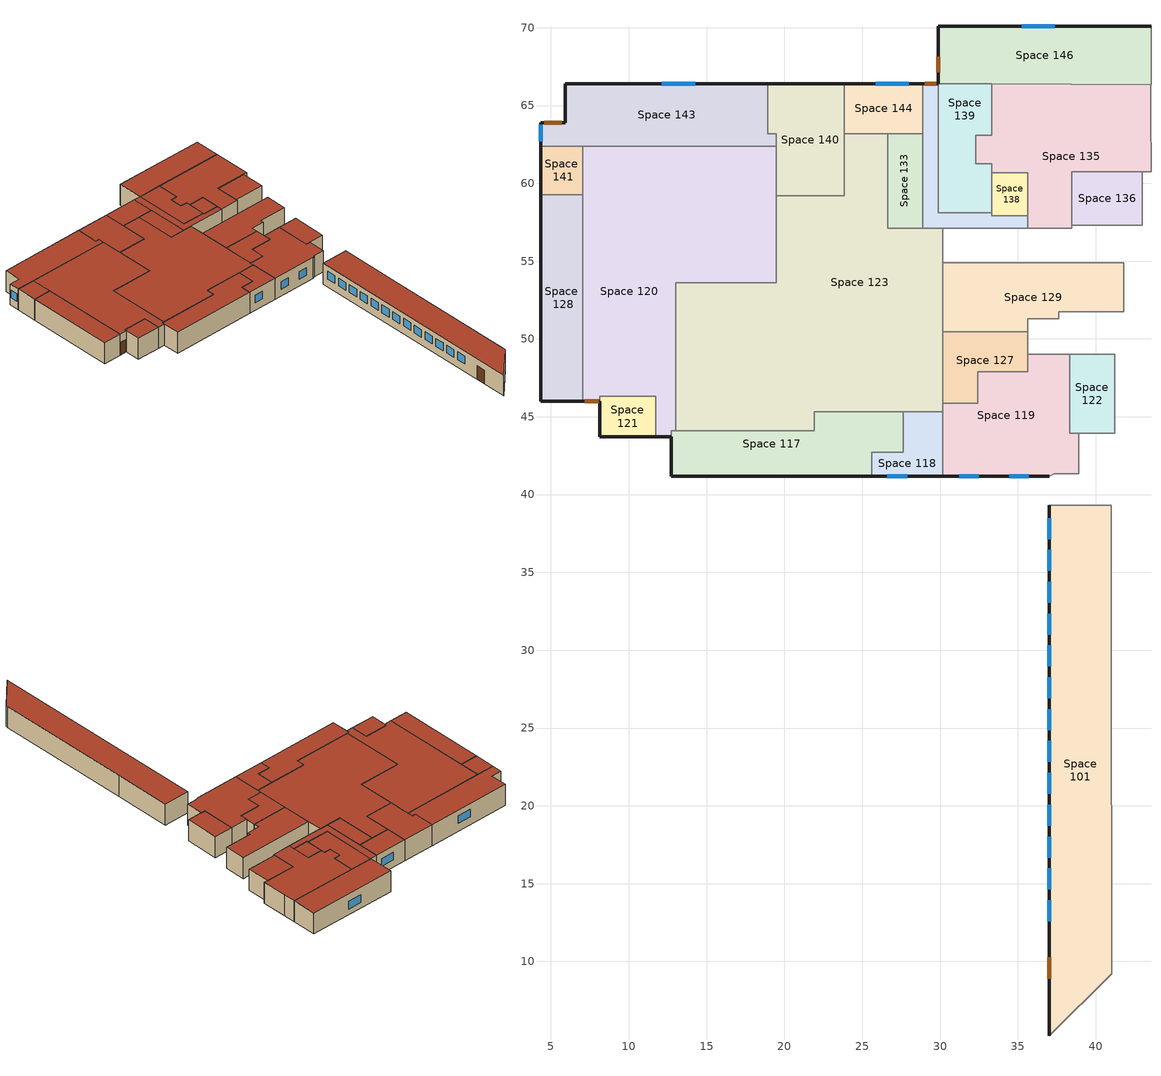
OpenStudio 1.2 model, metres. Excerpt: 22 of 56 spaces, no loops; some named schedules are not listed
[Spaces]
Space 101
 floor ground: 41,39.33 41,30.54 41.02,9.22 37.02,5.22 37.02,39.33 z0
 wall outside: 37.02,39.33 37.02,5.22 z0:3.35
 wall to Space 114: 41,39.33 37.02,39.33 z0:3.35
 wall to Space 105: 41,30.54 41,39.33 z0:3.35
 wall to Space 104: 41.02,9.22 41.02,9.56 41,30.54 z0:3.35
 wall to Space 102: 37.02,5.22 41.02,9.22 z0:3.35
 window: 37.02,36.44 37.02,35.09 / 37.02,26.21 37.02,24.86 / 37.02,22.12 37.02,20.77 / 37.02,13.94 37.02,12.59 / 37.02,18.03 37.02,16.68 / 37.02,15.98 37.02,14.63 / 37.02,38.49 37.02,37.14 / 37.02,30.31 37.02,28.96 / 37.02,20.08 37.02,18.73 / 37.02,24.17 37.02,22.82 / 37.02,34.4 37.02,33.05 / 37.02,28.26 37.02,26.91 / 37.02,32.35 37.02,31 z1.25:2.47
 door: 37.02,10.27 37.02,8.9 z0:2.21
 roof outside: 37.02,5.22 41.02,9.22 41,30.54 41,39.33 37.02,39.33 z3.35
Space 117
 floor ground: 27.63,45.32 27.63,42.72 25.63,42.72 25.63,41.18 12.73,41.18 12.73,44.09 21.93,44.09 21.93,45.32 z0
 wall outside: 12.73,43.71 12.73,41.18 25.63,41.18 z0:3.35
 wall to Space 120: 13.03,44.09 12.73,44.09 12.73,43.71 z0:3.35
 wall to Space 123: 27.63,45.32 21.93,45.32 21.93,44.09 13.03,44.09 z0:3.35
 wall to Space 118: 25.63,41.18 25.63,42.72 27.63,42.72 27.63,45.32 z0:3.35
 roof outside: 25.63,41.18 25.63,42.72 27.63,42.72 27.63,45.32 21.93,45.32 21.93,44.09 12.73,44.09 12.73,41.18 z3.35
Space 118
 floor ground: 30.18,45.32 30.18,41.18 25.63,41.18 25.63,42.72 27.63,42.72 27.63,45.32 z0
 wall outside: 25.63,41.18 30.18,41.18 z0:3.35
 wall to Space 123: 30.18,45.32 27.63,45.32 z0:3.35
 wall to Space 119: 30.18,41.18 30.18,45.32 z0:3.35
 window: 26.62,41.18 27.89,41.18 z1.23:2.45
 roof outside: 30.18,41.18 30.18,45.32 27.63,45.32 27.63,42.72 25.63,42.72 25.63,41.18 z3.35
Space 119
 floor ground: 35.62,49 38.33,49 38.33,43.93 38.91,43.93 38.91,41.33 37.32,41.33 37.02,41.18 30.18,41.18 30.18,45.85 32.42,45.85 32.42,47.9 35.62,47.9 z0
 wall outside: 30.18,41.18 37.02,41.18 z0:3.35
 wall to Space 123: 30.18,45.85 30.18,45.32 z0:3.35
 wall to Space 127: 35.62,49 35.62,47.9 32.42,47.9 32.42,45.85 30.18,45.85 z0:3.35
 wall to Space 114: 38.33,49 35.62,49 / 37.02,41.18 37.32,41.33 38.91,41.33 38.91,43.93 z0:3.35
 wall to Space 122: 38.91,43.93 38.33,43.93 38.33,49 z0:3.35
 window: 34.44,41.18 35.71,41.18 z1.11:2.33; 31.22,41.18 32.49,41.18 z1.08:2.3
 roof outside: 37.02,41.18 37.32,41.33 38.91,41.33 38.91,43.93 38.33,43.93 38.33,49 35.62,49 35.62,47.9 32.42,47.9 32.42,45.85 30.18,45.85 30.18,41.18 z3.35
Space 120
 floor ground: 19.47,62.38 19.47,53.6 13.03,53.6 13.03,44.09 12.73,44.09 12.73,43.71 11.73,43.71 11.73,46.31 8.13,46.31 8.13,46.01 7.03,46.01 7.03,62.38 z0
 wall outside: 11.73,43.71 12.73,43.71 / 7.03,46.01 8.13,46.01 z0:3.35
 wall to Space 140: 19.47,59.21 19.47,62.38 z0:3.35
 wall to Space 123: 13.03,44.09 13.03,53.6 19.47,53.6 19.47,59.21 z0:3.35
 wall to Space 121: 8.13,46.01 8.13,46.31 11.73,46.31 11.73,43.71 z0:3.35
 wall to Space 128: 7.03,59.28 7.03,46.01 z0:3.35
 wall to Space 141: 7.03,62.38 7.03,59.28 z0:3.35
 wall to Space 143: 19.47,62.38 7.03,62.38 z0:3.35
 door: 7.16,46.01 8.06,46.01 z0:1.97
 roof outside: 12.73,43.71 12.73,44.09 13.03,44.09 13.03,53.6 19.47,53.6 19.47,62.38 7.03,62.38 7.03,46.01 8.13,46.01 8.13,46.31 11.73,46.31 11.73,43.71 z3.35
Space 121
 floor ground: 11.73,46.31 11.73,43.71 8.13,43.71 8.13,46.31 z0
 wall outside: 8.13,46.01 8.13,43.71 11.73,43.71 z0:3.35
 roof outside: 11.73,43.71 11.73,46.31 8.13,46.31 8.13,43.71 z3.35
Space 122
 floor ground: 38.33,49 41.23,49 41.23,43.93 38.33,43.93 z0
 wall to Space 114: 38.91,43.93 41.23,43.93 41.23,49 38.33,49 z0:3.35
 roof outside: 41.23,43.93 41.23,49 38.33,49 38.33,43.93 z3.35
Space 123
 floor ground: 23.86,63.2 26.64,63.2 26.64,57.1 30.18,57.1 30.18,45.32 21.93,45.32 21.93,44.09 13.03,44.09 13.03,53.6 19.47,53.6 19.47,59.21 23.86,59.21 z0
 wall to Space 140: 23.86,63.2 23.86,62.75 23.86,59.21 19.47,59.21 z0:3.35
 wall to Space 144: 26.64,63.2 23.86,63.2 z0:3.35
 wall to Space 133: 28.88,57.1 26.64,57.1 26.64,63.2 z0:3.35
 wall to Space 134: 30.18,57.1 28.88,57.1 z0:3.35
 wall to Space 114: 30.18,54.9 30.18,57.1 z0:3.35
 wall to Space 129: 30.18,50.45 30.18,54.9 z0:3.35
 wall to Space 127: 30.18,45.85 30.18,50.45 z0:3.35
 roof outside: 21.93,44.09 21.93,45.32 30.18,45.32 30.18,57.1 26.64,57.1 26.64,63.2 23.86,63.2 23.86,59.21 19.47,59.21 19.47,53.6 13.03,53.6 13.03,44.09 z3.35
Space 127
 floor ground: 35.62,50.45 35.62,47.9 32.42,47.9 32.42,45.85 30.18,45.85 30.18,50.45 z0
 wall to Space 129: 35.62,50.45 30.18,50.45 z0:3.35
 wall to Space 114: 35.62,49 35.62,50.45 z0:3.35
 roof outside: 32.42,45.85 32.42,47.9 35.62,47.9 35.62,50.45 30.18,50.45 30.18,45.85 z3.35
Space 128
 floor ground: 7.03,59.28 7.03,46.01 4.33,46.01 4.33,59.28 z0
 wall outside: 4.33,59.28 4.33,46.01 7.03,46.01 z0:3.35
 wall to Space 141: 7.03,59.28 4.33,59.28 z0:3.35
 roof outside: 7.03,46.01 7.03,59.28 4.33,59.28 4.33,46.01 z3.35
Space 129
 floor ground: 41.81,54.9 41.81,51.75 37.63,51.75 37.63,51.3 35.63,51.3 35.62,50.45 30.18,50.45 30.18,54.9 z0
 wall to Space 114: 35.62,50.45 35.63,51.3 37.63,51.3 37.63,51.75 41.81,51.75 41.81,54.9 30.18,54.9 z0:3.35
 roof outside: 35.62,50.45 35.63,51.3 37.63,51.3 37.63,51.75 41.81,51.75 41.81,54.9 30.18,54.9 30.18,50.45 z3.35
Space 133
 floor ground: 28.88,63.2 28.88,57.1 26.64,57.1 26.64,63.2 z0
 wall to Space 134: 28.88,57.1 28.88,63.2 z0:3.35
 wall to Space 144: 28.88,63.2 26.64,63.2 z0:3.35
 roof outside: 28.88,57.1 28.88,63.2 26.64,63.2 26.64,57.1 z3.35
Space 134
 floor ground: 29.88,66.4 29.88,58.1 33.33,58.1 33.33,57.93 35.65,57.93 35.65,57.1 28.88,57.1 28.88,66.4 z0
 wall outside: 29.88,66.4 28.88,66.4 z0:3.35
 wall to Space 114: 30.18,57.1 35.65,57.1 z0:3.35
 wall to Space 144: 28.88,66.4 28.88,63.2 z0:3.35
 wall to Space 139: 33.33,58.1 29.88,58.1 29.88,66.4 z0:3.35
 wall to Space 138: 35.65,57.93 33.33,57.93 33.33,58.1 z0:3.35
 wall to Space 135: 35.65,57.1 35.65,57.93 z0:3.35
 door: 29.77,66.4 29.01,66.4 z0:1.47
 roof outside: 28.88,57.1 35.65,57.1 35.65,57.93 33.33,57.93 33.33,58.1 29.88,58.1 29.88,66.4 28.88,66.4 z3.35
Space 135
 floor ground: 33.33,66.39 43.56,66.34 43.56,60.75 38.46,60.75 38.46,57.1 35.65,57.1 35.65,60.67 33.33,60.67 33.33,61.27 32.3,61.27 32.3,63.09 33.33,63.09 z0
 wall to Space 136: 38.46,57.3 38.46,60.75 43.01,60.75 z0:3.35
 wall to Space 114: 35.65,57.1 38.46,57.1 38.46,57.3 / 43.01,60.75 43.56,60.75 43.56,64.6 z0:3.35
 wall to Space 138: 33.33,60.67 35.65,60.67 35.65,57.93 z0:3.35
 wall to Space 139: 33.33,66.39 33.33,63.09 32.3,63.09 32.3,61.27 33.33,61.27 33.33,60.67 z0:3.35
 wall to Space 146: 43.56,66.34 33.33,66.39 z0:3.35
 wall to Space 145: 43.56,64.6 43.56,66.34 z0:3.35
 roof outside: 38.46,57.1 38.46,60.75 43.56,60.75 43.56,66.34 33.33,66.39 33.33,63.09 32.3,63.09 32.3,61.27 33.33,61.27 33.33,60.67 35.65,60.67 35.65,57.1 z3.35
Space 136
 floor ground: 43.01,60.75 43.01,57.3 38.46,57.3 38.46,60.75 z0
 wall to Space 114: 38.46,57.3 43.01,57.3 43.01,60.75 z0:3.35
 roof outside: 43.01,57.3 43.01,60.75 38.46,60.75 38.46,57.3 z3.35
Space 138
 floor ground: 35.65,60.67 35.65,57.93 33.33,57.93 33.33,60.67 z0
 wall to Space 139: 33.33,60.67 33.33,58.1 z0:3.35
 roof outside: 35.65,57.93 35.65,60.67 33.33,60.67 33.33,57.93 z3.35
Space 139
 floor ground: 29.88,66.4 33.33,66.39 33.33,63.09 32.3,63.09 32.3,61.27 33.33,61.27 33.33,58.1 29.88,58.1 z0
 wall to Space 146: 33.33,66.39 29.88,66.4 z0:3.35
 roof outside: 29.88,58.1 33.33,58.1 33.33,61.27 32.3,61.27 32.3,63.09 33.33,63.09 33.33,66.39 29.88,66.4 z3.35
Space 140
 floor ground: 23.86,66.4 23.86,59.21 19.47,59.21 19.47,63.2 18.93,63.2 18.93,66.4 z0
 wall outside: 23.86,66.4 18.93,66.4 z0:3.35
 wall to Space 144: 23.86,63.2 23.86,66.4 z0:3.35
 wall to Space 143: 18.93,66.4 18.93,63.2 19.47,63.2 19.47,62.38 z0:3.35
 roof outside: 23.86,59.21 23.86,66.4 18.93,66.4 18.93,63.2 19.47,63.2 19.47,59.21 z3.35
Space 141
 floor ground: 7.03,62.38 7.03,59.28 4.33,59.28 4.33,62.38 z0
 wall outside: 4.33,62.38 4.33,59.28 z0:3.35
 wall to Space 143: 7.03,62.38 4.33,62.38 z0:3.35
 roof outside: 7.03,59.28 7.03,62.38 4.33,62.38 4.33,59.28 z3.35
Space 143
 floor ground: 18.93,66.4 18.93,63.2 19.47,63.2 19.47,62.38 4.33,62.38 4.33,63.88 5.93,63.88 5.93,66.4 z0
 wall outside: 18.93,66.4 5.93,66.4 5.93,63.88 4.33,63.88 4.33,62.38 z0:3.35
 window: 14.26,66.4 12.12,66.4 z1.25:2.47; 4.33,63.76 4.33,62.71 z1.22:2.44
 door: 5.7,63.88 4.57,63.88 z0:1.83
 roof outside: 19.47,62.38 19.47,63.2 18.93,63.2 18.93,66.4 5.93,66.4 5.93,63.88 4.33,63.88 4.33,62.38 z3.35
Space 144
 floor ground: 28.88,66.4 28.88,63.2 23.86,63.2 23.86,66.4 z0
 wall outside: 28.88,66.4 23.86,66.4 z0:3.35
 window: 27.99,66.4 25.85,66.4 z1.16:2.38
 roof outside: 28.88,63.2 28.88,66.4 23.86,66.4 23.86,63.2 z3.35
Space 146
 floor ground: 29.88,70.1 43.56,70.1 43.56,66.34 29.88,66.4 z0
 wall outside: 43.56,70.1 29.88,70.1 29.88,66.4 z0:3.35
 wall to Space 145: 43.56,66.34 43.56,70.1 z0:3.35
 window: 37.37,70.1 35.24,70.1 z0.91:2.13
 door: 29.88,68.13 29.88,67.13 z0:1.61
 roof outside: 43.56,66.34 43.56,70.1 29.88,70.1 29.88,66.4 z3.35
[Site]
Site 1: Latitude {deg}=44.12; Longitude {deg}=-77.53; Time Zone {hr}=-5; Elevation {m}=86
[SizingPeriod:DesignDay] Barometric Pressure {Pa}=100296; Sky Clearness=0; Rain Indicator=0; Snow Indicator=0; Day of Month=21; Daylight Saving Time Indicator=0; Dry-Bulb Temperature Range Modifier Type=DefaultMultipliers
Name | Maximum Dry-Bulb Temperature {C} | Daily Dry-Bulb Temperature Range {deltaC} | Humidity Indicating Conditions at Maximum Dry-Bulb {BasedOnField A3} | Wind Speed {m/s} | Wind Direction {deg} | Month | Day Type | Humidity Indicating Type | Solar Model Indicator | ASHRAE Taub | ASHRAE Taud
Trenton Ann Htg Wind 99.6% Condns WS=>MCDB | -3.4 | 0 | -3.4 | 13.4 | 50 | 1 | WinterDesignDay | Wetbulb | ASHRAEClearSky
Trenton Ann Htg 99.6% Condns DB | -21.8 | 0 | -21.8 | 2.9 | 50 | 1 | WinterDesignDay | Wetbulb | ASHRAEClearSky
Trenton Ann Clg .4% Condns DB=>MWB | 29.2 | 9.9 | 22.1 | 5.1 | 220 | 7 | SummerDesignDay | Wetbulb | ASHRAETau | 0.459 | 2.014
Trenton Ann Clg .4% Condns Enth=>MDB | 27.5 | 9.9 | 70700 | 5.1 | 220 | 7 | SummerDesignDay | Enthalpy | ASHRAETau | 0.459 | 2.014
[Building]
Medium Office: North Axis {deg}=-0; Default Construction Set=Trenton Construction
[DefaultConstructionSet]
Trenton Construction: Default Exterior Surface Constructions=ASHRAE_189.1-2009_ClimateZone 4-5 (mdoff)_Exterior_DefSurfCons 1; Default Interior Surface Constructions=ASHRAE_189.1-2009_ClimateZone 4-5 (mdoff)_Exterior_DefSurfCons 2; Default Ground Contact Surface Constructions=ASHRAE_189.1-2009_ClimateZone 4-5 (mdoff)_Exterior_DefSurfCons; Default Exterior SubSurface Constructions=ASHRAE_189.1-2009_ClimateZone 4-5 (mdoff)_Exterior_DefSubCons 1; Default Interior SubSurface Constructions=ASHRAE_189.1-2009_ClimateZone 4-5 (mdoff)_Exterior_DefSubCons
[DefaultSubSurfaceConstructions]
Name | Fixed Window Construction | Door Construction
ASHRAE_189.1-2009_ClimateZone 4-5 (mdoff)_Exterior_DefSubCons
ASHRAE_189.1-2009_ClimateZone 4-5 (mdoff)_Exterior_DefSubCons 1 | MNECBUvalue_Window | PersonDoor
[DefaultSurfaceConstructions]
Name | Floor Construction | Wall Construction | Roof Ceiling Construction
ASHRAE_189.1-2009_ClimateZone 4-5 (mdoff)_Exterior_DefSurfCons | NECBUvalue_ConcreteFlr
ASHRAE_189.1-2009_ClimateZone 4-5 (mdoff)_Exterior_DefSurfCons 1 |  | V1-BWall1 | V1-BRoof1
ASHRAE_189.1-2009_ClimateZone 4-5 (mdoff)_Exterior_DefSurfCons 2 | IntPartition | IntPartition | IntPartition
[Material:AirGap]
Name | Thermal Resistance
000_F04 Wall air space resistance | 0.15
000_F05 Ceiling air space resistance | 0.18
[Construction]
V1-BWall1: Concrete Block: Sand and Gravel Aggregrate: 22.7 kg - 2 cores 152mm, 000_F04 Wall air space resistance, Sheathing - regular density - 12.7mm, Insulation: Cellular glass - 122mm, Gypsum or plaster board - 5.9mm
V1-BRoof1: F13 Built-up roofing, Insulation: Expanded polystyrene - molded beads - 20kg/m3 density 127mm, M11 50mm lightweight concrete
NECBUvalue_ConcreteFlr: Insulation: Expanded polystyrene - extruded (smooth skin surface) (CFC-12 exp.) 1, M14a 100mm heavyweight concrete
IntPartition: G01 16mm gypsum board, 000_F05 Ceiling air space resistance, G01 16mm gypsum board
MNECBUvalue_Window: MNECB1997_Window
PersonDoor: PersonDoorMat
[Material]
Name | Roughness | Thickness {m} | Conductivity {W/m-K} | Density {kg/m3} | Specific Heat {J/kg-K} | Thermal Absorptance | Solar Absorptance | Visible Absorptance
Concrete Block: Sand and Gravel Aggregrate: 22.7 kg - 2 cores 152mm | MediumRough | 0.152 | 1.13 | 2000 | 920
Sheathing - regular density - 12.7mm | Smooth | 0.0127 | 0.055 | 290 | 1300
Insulation: Cellular glass - 122mm | MediumRough | 0.122 | 0.05 | 136 | 750
Gypsum or plaster board - 5.9mm | MediumSmooth | 0.0059 | 0.58 | 800 | 1090
F13 Built-up roofing | Rough | 0.0095 | 0.16 | 1120 | 1460
Insulation: Expanded polystyrene - molded beads - 20kg/m3 density 127mm | VeryRough | 0.127 | 0.036 | 20 | 1210
M11 50mm lightweight concrete | MediumRough | 0.05 | 0.53 | 1280 | 840
Insulation: Expanded polystyrene - extruded (smooth skin surface) (CFC-12 exp.) 1 | MediumSmooth | 0.0254 | 0.029 | 29 | 1210 | 0.9 | 0.7 | 0.7
M14a 100mm heavyweight concrete | MediumRough | 0.1016 | 1.95 | 2240 | 900 | 0.9 | 0.7 | 0.7
G01 16mm gypsum board | MediumSmooth | 0.0159 | 0.16 | 800 | 1090 | 0.9 | 0.7 | 0.7
[WindowMaterial:SimpleGlazingSystem]
MNECB1997_Window: U-Factor {W/m2-K}=2.2; Solar Heat Gain Coefficient=0.5
[Material:NoMass]
PersonDoorMat: Roughness=Smooth; Thermal Resistance {m2-K/W}=0.304; Thermal Absorptance=0.9; Solar Absorptance=0.7; Visible Absorptance=0.7
[DefaultScheduleSet]
Name | Hours of Operation Schedule | Number of People Schedule | Lighting Schedule | Electric Equipment Schedule | Hot Water Equipment Schedule | Other Equipment Schedule
NECB-A | NECB-A-Fan | NECB-A-Occ | NECB-A-Ltg | NECB-A-Equ | NECB-A-HW | NECB-A-Proc
NECB-B | NECB-B-Fan | NECB-B-Occ | NECB-B-Ltg | NECB-B-Equ | NECB-B-HW | NECB-B-Proc
NECB-E | NECB-E-Fan | NECB-E-Occ | NECB-E-Ltg | NECB-E-Equ | NECB-E-HW | NECB-E-Proc
[People:Definition] Number of People Calculation Method=Area/Person; Fraction Radiant=0.3
Name | Space Floor Area per Person {m2/person} | Sensible Heat Fraction | Carbon Dioxide Generation Rate {m3/s-W}
MNECB-Food Service-Leisure Dining-sched-B-people_def | 10 | Autocalculate | 3.8e-008
MNECB-Office-Enclosed offices Category 1-sched-A-people_def; MNECB-Office-Open plan offices Category 2-sched-A-people_def | 20
MNECB-Service and Common-Corridors-sched-*-people_def; MNECB-Storage Warehouse-Active Storage - Bulky-sched-E-people_def | 100
MNECB-Service and Common-Active Stairway-sched-*-people_def | 100 | Autocalculate
[Lights:Definition] Design Level Calculation Method=Watts/Area; Fraction Radiant=0; Fraction Visible=0; Return Air Fraction=0
Name | Watts per Space Floor Area {W/m2}
MNECB-Food Service-Leisure Dining-sched-B-lighting_W_per_m2_def | 26.9
MNECB-Office-Enclosed offices category 1-sched-A-lighting_W_per_m2_def | 19.4
MNECB-Service and Common-Corridors-sched-*-lighting_W_per_m2_def | 8.6
MNECB-Office-Open plan offices category 2-sched-A-lighting_W_per_m2_def | 20.4
MNECB-Storage/Warehouse-Active Storage Bulky-sched-E-lighting_W_per_m2_def | 3.2
MNECB-Service and Common-Active Stairway-sched-*-lighting_W_per_m2_def | 6.5
[ElectricEquipment:Definition] Fraction Latent=0; Fraction Radiant=0; Fraction Lost=0
Name | Design Level Calculation Method | Watts per Space Floor Area {W/m2} | Watts per Person {W/person}
MNECB-Food Service-Leisure Dining-sched-B-equipment_W_per_m2_def; MNECB-Storage/Warehouse-Active Storage Bulky-sched-E-equipment_W_per_m2_def | Watts/Area | 1
MNECB-Office-Enclosed offices category 1-sched-A-equipment_W_per_m2_def | Watts/Area | 7.5
MNECB-Service and Common-Corridors-sched-*-equipment_W_per_m2_def | Watts/Area | 0
MNECB-Office-Open plan offices category 2-sched-A-equipment_W_per_person_def | Watts/Person |  | 150
MNECB-Service and Common-Active Stairway-sched-*-equipment_W_per_person_def | Watts/Person |  | 0
[DesignSpecification:OutdoorAir]
Name | Outdoor Air Flow per Person {m3/s-person} | Outdoor Air Flow per Floor Area {m3/s-m2} | Outdoor Air Flow Rate {m3/s} | Outdoor Air Flow Air Changes per Hour {1/hr}
MNECB-Food Service-Leisure Dining-sched-B-oa | 0.01 | 0
MNECB-Office-Enclosed-sched-A-oa | 0.01
MNECB-Service and Common-Corridors-sched-*- | 0.025 | 0
MNECB-Office-Open plan category 2-sched-A-oa | 0.01 | 0 | 0 | 0
MNECB-Storage/Warehouse - Active Storage Bulky-sched-E-oa; MNECB-Service and Common Active Stairway-sched-*-oa | 0.0025 | 0
[BuildingStory]
Building Story 1: Nominal Z Coordinate {m}=0; Nominal Floor to Floor Height {m}=3.353
[Space] Building Story=Building Story 1
Name | Space Type | Default Schedule Set | Thermal Zone
Space 101 | MNECB-Food Service-Leisure Dining-sched-B | NECB-B | Thermal Zone 1
Space 117 | MNECB-Office-Enclosed-sched-A | NECB-A | Thermal Zone 17
Space 118 | MNECB-Office-Open plan category 2-sched-A | NECB-A | Thermal Zone 18
Space 119 | MNECB-Office-Enclosed-sched-A | NECB-A | Thermal Zone 19
Space 120 | MNECB-Office-Open plan category 2-sched-A | NECB-A | Thermal Zone 20
Space 121 | MNECB-Storage/Warehouse - Active Storage Bulky-sched-E | NECB-E | Thermal Zone 21
Space 122 | MNECB-Office-Enclosed-sched-A | NECB-A | Thermal Zone 22
Space 123 | MNECB-Office-Open plan category 2-sched-A | NECB-A | Thermal Zone 23
Space 127 | MNECB-Storage/Warehouse - Active Storage Bulky-sched-E | NECB-E | Thermal Zone 27
Space 128 | MNECB-Office-Open plan category 2-sched-A | NECB-A | Thermal Zone 28
Space 129 | MNECB-Storage/Warehouse - Active Storage Bulky-sched-E | NECB-E | Thermal Zone 29
Space 133 | MNECB-Storage/Warehouse - Active Storage Bulky-sched-E | NECB-E | Thermal Zone 33
Space 134 | MNECB-Service and Common-Corridors-sched-*- | NECB-B | Thermal Zone 34
Space 135 | MNECB-Service and Common-Corridors-sched-*- | NECB-E | Thermal Zone 35
Space 136 | MNECB-Office-Enclosed-sched-A | NECB-A | Thermal Zone 36
Space 138 | MNECB-Service and Common Active Stairway-sched-* | NECB-B | Thermal Zone 38
Space 139 | MNECB-Office-Enclosed-sched-A | NECB-A | Thermal Zone 39
Space 140 | MNECB-Office-Enclosed-sched-A | NECB-A | Thermal Zone 40
Space 141 | MNECB-Storage/Warehouse - Active Storage Bulky-sched-E | NECB-E | Thermal Zone 41
Space 143 | MNECB-Office-Open plan category 2-sched-A | NECB-A | Thermal Zone 43
Space 144 | MNECB-Service and Common-Corridors-sched-*- | NECB-B | Thermal Zone 44
Space 146 | MNECB-Storage/Warehouse - Active Storage Bulky-sched-E | NECB-E | Thermal Zone 46
[ThermalZone] Use Ideal Air Loads=No
Name | Thermostat
Thermal Zone 1 | Thermostat Setpoint Dual Setpoint 47
Thermal Zone 17 | Thermostat Setpoint Dual Setpoint 55
Thermal Zone 18 | Thermostat Setpoint Dual Setpoint 56
Thermal Zone 19 | Thermostat Setpoint Dual Setpoint 57
Thermal Zone 20 | Thermostat Setpoint Dual Setpoint 59
Thermal Zone 21 | Thermostat Setpoint Dual Setpoint 60
Thermal Zone 22 | Thermostat Setpoint Dual Setpoint 61
Thermal Zone 23 | Thermostat Setpoint Dual Setpoint 62
Thermal Zone 27 | Thermostat Setpoint Dual Setpoint 66
Thermal Zone 28 | Thermostat Setpoint Dual Setpoint 67
Thermal Zone 29 | Thermostat Setpoint Dual Setpoint 68
Thermal Zone 33 | Thermostat Setpoint Dual Setpoint 73
Thermal Zone 34 | Thermostat Setpoint Dual Setpoint 74
Thermal Zone 35 | Thermostat Setpoint Dual Setpoint 75
Thermal Zone 36 | Thermostat Setpoint Dual Setpoint 76
Thermal Zone 38 | Thermostat Setpoint Dual Setpoint 78
Thermal Zone 39 | Thermostat Setpoint Dual Setpoint 79
Thermal Zone 40 | Thermostat Setpoint Dual Setpoint 81
Thermal Zone 41 | Thermostat Setpoint Dual Setpoint 82
Thermal Zone 43 | Thermostat Setpoint Dual Setpoint 84
Thermal Zone 44 | Thermostat Setpoint Dual Setpoint 85
Thermal Zone 46 | Thermostat Setpoint Dual Setpoint 87
[SpaceType]
Name | Default Schedule Set | Design Specification Outdoor Air Object
MNECB-Food Service-Leisure Dining-sched-B | NECB-B | MNECB-Food Service-Leisure Dining-sched-B-oa
MNECB-Office-Enclosed-sched-A | NECB-A | MNECB-Office-Enclosed-sched-A-oa
MNECB-Service and Common-Corridors-sched-*- | NECB-B | MNECB-Service and Common-Corridors-sched-*-
MNECB-Office-Open plan category 2-sched-A | NECB-A | MNECB-Office-Open plan category 2-sched-A-oa
MNECB-Storage/Warehouse - Active Storage Bulky-sched-E | NECB-E | MNECB-Storage/Warehouse - Active Storage Bulky-sched-E-oa
MNECB-Service and Common Active Stairway-sched-* | NECB-B | MNECB-Service and Common Active Stairway-sched-*-oa
[People] Activity Level Schedule=Activity_Level
Name | People Definition | Space or SpaceType
People 19 | MNECB-Food Service-Leisure Dining-sched-B-people_def | MNECB-Food Service-Leisure Dining-sched-B
People 10 | MNECB-Office-Enclosed offices Category 1-sched-A-people_def | MNECB-Office-Enclosed-sched-A
People 7 | MNECB-Service and Common-Corridors-sched-*-people_def | MNECB-Service and Common-Corridors-sched-*-
People 20 | MNECB-Office-Open plan offices Category 2-sched-A-people_def | MNECB-Office-Open plan category 2-sched-A
People 12 | MNECB-Storage Warehouse-Active Storage - Bulky-sched-E-people_def | MNECB-Storage/Warehouse - Active Storage Bulky-sched-E
People 11 | MNECB-Service and Common-Active Stairway-sched-*-people_def | MNECB-Service and Common Active Stairway-sched-*
[Lights]
Name | Lights Definition | Space or SpaceType
Lights 19 | MNECB-Food Service-Leisure Dining-sched-B-lighting_W_per_m2_def | MNECB-Food Service-Leisure Dining-sched-B
Lights 10 | MNECB-Office-Enclosed offices category 1-sched-A-lighting_W_per_m2_def | MNECB-Office-Enclosed-sched-A
Lights 7 | MNECB-Service and Common-Corridors-sched-*-lighting_W_per_m2_def | MNECB-Service and Common-Corridors-sched-*-
Lights 20 | MNECB-Office-Open plan offices category 2-sched-A-lighting_W_per_m2_def | MNECB-Office-Open plan category 2-sched-A
Lights 12 | MNECB-Storage/Warehouse-Active Storage Bulky-sched-E-lighting_W_per_m2_def | MNECB-Storage/Warehouse - Active Storage Bulky-sched-E
Lights 11 | MNECB-Service and Common-Active Stairway-sched-*-lighting_W_per_m2_def | MNECB-Service and Common Active Stairway-sched-*
[ElectricEquipment]
Name | Electric Equipment Definition | Space or SpaceType
Electric Equipment 19 | MNECB-Food Service-Leisure Dining-sched-B-equipment_W_per_m2_def | MNECB-Food Service-Leisure Dining-sched-B
Electric Equipment 10 | MNECB-Office-Enclosed offices category 1-sched-A-equipment_W_per_m2_def | MNECB-Office-Enclosed-sched-A
Electric Equipment 7 | MNECB-Service and Common-Corridors-sched-*-equipment_W_per_m2_def | MNECB-Service and Common-Corridors-sched-*-
Electric Equipment 20 | MNECB-Office-Open plan offices category 2-sched-A-equipment_W_per_person_def | MNECB-Office-Open plan category 2-sched-A
Electric Equipment 12 | MNECB-Storage/Warehouse-Active Storage Bulky-sched-E-equipment_W_per_m2_def | MNECB-Storage/Warehouse - Active Storage Bulky-sched-E
Electric Equipment 11 | MNECB-Service and Common-Active Stairway-sched-*-equipment_W_per_person_def | MNECB-Service and Common Active Stairway-sched-*
[SpaceInfiltration:DesignFlowRate] Schedule=AlwaysON; Design Flow Rate Calculation Method=Flow/ExteriorWallArea; Design Flow Rate {m3/s}=0; Flow per Exterior Surface Area {m3/s-m2}=0.00025
Name | Space or SpaceType | Flow per Space Floor Area {m3/s-m2} | Air Changes per Hour {1/hr}
Space Infiltration Design Flow Rate 19 | MNECB-Food Service-Leisure Dining-sched-B | 0 | 0
Space Infiltration Design Flow Rate 13 | MNECB-Office-Enclosed-sched-A
Space Infiltration Design Flow Rate 5 | MNECB-Service and Common-Corridors-sched-*- |  | 0
Space Infiltration Design Flow Rate 20 | MNECB-Office-Open plan category 2-sched-A
Space Infiltration Design Flow Rate 17 | MNECB-Storage/Warehouse - Active Storage Bulky-sched-E |  | 0
Space Infiltration Design Flow Rate 15 | MNECB-Service and Common Active Stairway-sched-* | 0 | 0
[ThermostatSetpoint:DualSetpoint]
Name | Heating Setpoint Temperature Schedule | Cooling Setpoint Temperature Schedule
Thermostat Setpoint Dual Setpoint 47; Thermostat Setpoint Dual Setpoint 74; Thermostat Setpoint Dual Setpoint 78; Thermostat Setpoint Dual Setpoint 85 | NECB-B-Htg | NECB-B-Clg
Thermostat Setpoint Dual Setpoint 55; Thermostat Setpoint Dual Setpoint 56; Thermostat Setpoint Dual Setpoint 57; Thermostat Setpoint Dual Setpoint 59; Thermostat Setpoint Dual Setpoint 61; Thermostat Setpoint Dual Setpoint 62; Thermostat Setpoint Dual Setpoint 67; Thermostat Setpoint Dual Setpoint 76; Thermostat Setpoint Dual Setpoint 79; Thermostat Setpoint Dual Setpoint 81; Thermostat Setpoint Dual Setpoint 84 | NECB-A-Htg | NECB-A-Clg
Thermostat Setpoint Dual Setpoint 60; Thermostat Setpoint Dual Setpoint 66; Thermostat Setpoint Dual Setpoint 68; Thermostat Setpoint Dual Setpoint 73; Thermostat Setpoint Dual Setpoint 75; Thermostat Setpoint Dual Setpoint 82; Thermostat Setpoint Dual Setpoint 87 | NECB-E-Htg | NECB-E-Clg
[Schedule:Ruleset]
Name | Default Day Schedule
NECB-A-Occ | Schedule Day 1
NECB-A-Ltg | Schedule Day 2
NECB-A-Equ | Schedule Day 3
NECB-A-Fan | Schedule Day 4
NECB-A-Proc | Schedule Day 5
NECB-A-Clg | Schedule Day 6
NECB-A-Htg | Schedule Day 7
NECB-A-HW | Schedule Day 8
NECB-B-Occ | Schedule Day 9
NECB-B-Ltg | Schedule Day 10
NECB-B-Equ | Schedule Day 11
NECB-B-Fan | Schedule Day 12
NECB-B-Proc | Schedule Day 13
NECB-B-Clg | Schedule Day 14
NECB-B-Htg | Schedule Day 15
NECB-B-HW | Schedule Day 16
NECB-E-Occ | Schedule Day 33
NECB-E-Ltg | Schedule Day 34
NECB-E-Equ | Schedule Day 35
NECB-E-Fan | Schedule Day 36
NECB-E-Proc | Schedule Day 37
NECB-E-Clg | Schedule Day 38
NECB-E-Htg | Schedule Day 39
NECB-E-HW | Schedule Day 40
AlwaysON | Schedule Day 73
Activity_Level | Schedule Day 74
[Schedule:Day]
Schedule Day 1; Schedule Day 2; Schedule Day 3; Schedule Day 4; Schedule Day 5; Schedule Day 8; Schedule Day 9; Schedule Day 10; Schedule Day 11; Schedule Day 12; Schedule Day 13; Schedule Day 16; Schedule Day 33; Schedule Day 34; Schedule Day 35; Schedule Day 36; Schedule Day 37; Schedule Day 40: 24, 0, 0
wkdNECB-A-Occ 1: 1, 0, 0, 2, 0, 0, 3, 0, 0, 4, 0, 0, 5, 0, 0, 6, 0, 0, 7, 0, 0, 8, 0, 0.1, 9, 0, 0.7, 10, 0, 0.9, 11, 0, 0.9, 12, 0, 0.9, 13, 0, 0.5, 14, 0, 0.5, 15, 0, 0.9, 16, 0, 0.9, 17, 0, 0.9, 18, 0, 0.7, 19, 0, 0.3, 20, 0, 0.1, 21, 0, 0.1, 22, 0, 0.1, 23, 0, 0.1, 24, 0, 0
satNECB-A-Occ 1; sunNECB-A-Occ 1; satNECB-A-Fan 1; sunNECB-A-Fan 1: 1, 0, 0, 2, 0, 0, 3, 0, 0, 4, 0, 0, 5, 0, 0, 6, 0, 0, 7, 0, 0, 8, 0, 0, 9, 0, 0, 10, 0, 0, 11, 0, 0, 12, 0, 0, 13, 0, 0, 14, 0, 0, 15, 0, 0, 16, 0, 0, 17, 0, 0, 18, 0, 0, 19, 0, 0, 20, 0, 0, 21, 0, 0, 22, 0, 0, 23, 0, 0, 24, 0, 0
wkdNECB-A-Ltg 1: 1, 0, 0.05, 2, 0, 0.05, 3, 0, 0.05, 4, 0, 0.05, 5, 0, 0.05, 6, 0, 0.05, 7, 0, 0.05, 8, 0, 0.3, 9, 0, 0.8, 10, 0, 0.9, 11, 0, 0.9, 12, 0, 0.9, 13, 0, 0.9, 14, 0, 0.9, 15, 0, 0.9, 16, 0, 0.9, 17, 0, 0.9, 18, 0, 0.8, 19, 0, 0.5, 20, 0, 0.3, 21, 0, 0.3, 22, 0, 0.1, 23, 0, 0.1, 24, 0, 0.05
satNECB-A-Ltg 1; sunNECB-A-Ltg 1; satNECB-A-HW 1; sunNECB-A-HW 1: 1, 0, 0.05, 2, 0, 0.05, 3, 0, 0.05, 4, 0, 0.05, 5, 0, 0.05, 6, 0, 0.05, 7, 0, 0.05, 8, 0, 0.05, 9, 0, 0.05, 10, 0, 0.05, 11, 0, 0.05, 12, 0, 0.05, 13, 0, 0.05, 14, 0, 0.05, 15, 0, 0.05, 16, 0, 0.05, 17, 0, 0.05, 18, 0, 0.05, 19, 0, 0.05, 20, 0, 0.05, 21, 0, 0.05, 22, 0, 0.05, 23, 0, 0.05, 24, 0, 0.05
wkdNECB-A-Equ 1; wkdNECB-A-Proc 1: 1, 0, 0.2, 2, 0, 0.2, 3, 0, 0.2, 4, 0, 0.2, 5, 0, 0.2, 6, 0, 0.2, 7, 0, 0.2, 8, 0, 0.3, 9, 0, 0.8, 10, 0, 0.9, 11, 0, 0.9, 12, 0, 0.9, 13, 0, 0.9, 14, 0, 0.9, 15, 0, 0.9, 16, 0, 0.9, 17, 0, 0.9, 18, 0, 0.9, 19, 0, 0.5, 20, 0, 0.3, 21, 0, 0.3, 22, 0, 0.2, 23, 0, 0.2, 24, 0, 0.2
satNECB-A-Equ 1; sunNECB-A-Equ 1; satNECB-A-Proc 1; sunNECB-A-Proc 1: 1, 0, 0.2, 2, 0, 0.2, 3, 0, 0.2, 4, 0, 0.2, 5, 0, 0.2, 6, 0, 0.2, 7, 0, 0.2, 8, 0, 0.2, 9, 0, 0.2, 10, 0, 0.2, 11, 0, 0.2, 12, 0, 0.2, 13, 0, 0.2, 14, 0, 0.2, 15, 0, 0.2, 16, 0, 0.2, 17, 0, 0.2, 18, 0, 0.2, 19, 0, 0.2, 20, 0, 0.2, 21, 0, 0.2, 22, 0, 0.2, 23, 0, 0.2, 24, 0, 0.2
wkdNECB-A-Fan 1: 1, 0, 0, 2, 0, 0, 3, 0, 0, 4, 0, 0, 5, 0, 0, 6, 0, 0, 7, 0, 1, 8, 0, 1, 9, 0, 1, 10, 0, 1, 11, 0, 1, 12, 0, 1, 13, 0, 1, 14, 0, 1, 15, 0, 1, 16, 0, 1, 17, 0, 1, 18, 0, 1, 19, 0, 1, 20, 0, 1, 21, 0, 1, 22, 0, 0, 23, 0, 0, 24, 0, 0
Schedule Day 6; Schedule Day 14; Schedule Day 38: 24, 0, 24
wkdNECB-A-Clg 1: 1, 0, 35, 2, 0, 35, 3, 0, 35, 4, 0, 35, 5, 0, 35, 6, 0, 35, 7, 0, 24, 8, 0, 24, 9, 0, 24, 10, 0, 24, 11, 0, 24, 12, 0, 24, 13, 0, 24, 14, 0, 24, 15, 0, 24, 16, 0, 24, 17, 0, 24, 18, 0, 24, 19, 0, 24, 20, 0, 24, 21, 0, 24, 22, 0, 35, 23, 0, 35, 24, 0, 35
satNECB-A-Clg 1; sunNECB-A-Clg 1; sunNECB-E-Clg 1: 1, 0, 35, 2, 0, 35, 3, 0, 35, 4, 0, 35, 5, 0, 35, 6, 0, 35, 7, 0, 35, 8, 0, 35, 9, 0, 35, 10, 0, 35, 11, 0, 35, 12, 0, 35, 13, 0, 35, 14, 0, 35, 15, 0, 35, 16, 0, 35, 17, 0, 35, 18, 0, 35, 19, 0, 35, 20, 0, 35, 21, 0, 35, 22, 0, 35, 23, 0, 35, 24, 0, 35
Schedule Day 7; Schedule Day 15; Schedule Day 39: 24, 0, 22
wkdNECB-A-Htg 1: 1, 0, 18, 2, 0, 18, 3, 0, 18, 4, 0, 18, 5, 0, 18, 6, 0, 18, 7, 0, 20, 8, 0, 22, 9, 0, 22, 10, 0, 22, 11, 0, 22, 12, 0, 22, 13, 0, 22, 14, 0, 22, 15, 0, 22, 16, 0, 22, 17, 0, 22, 18, 0, 22, 19, 0, 22, 20, 0, 22, 21, 0, 22, 22, 0, 18, 23, 0, 18, 24, 0, 18
satNECB-A-Htg 1; sunNECB-A-Htg 1; sunNECB-E-Htg 1: 1, 0, 18, 2, 0, 18, 3, 0, 18, 4, 0, 18, 5, 0, 18, 6, 0, 18, 7, 0, 18, 8, 0, 18, 9, 0, 18, 10, 0, 18, 11, 0, 18, 12, 0, 18, 13, 0, 18, 14, 0, 18, 15, 0, 18, 16, 0, 18, 17, 0, 18, 18, 0, 18, 19, 0, 18, 20, 0, 18, 21, 0, 18, 22, 0, 18, 23, 0, 18, 24, 0, 18
wkdNECB-A-HW 1: 1, 0, 0.05, 2, 0, 0.05, 3, 0, 0.05, 4, 0, 0.05, 5, 0, 0.05, 6, 0, 0.05, 7, 0, 0.05, 8, 0, 0.1, 9, 0, 0.5, 10, 0, 0.5, 11, 0, 0.9, 12, 0, 0.9, 13, 0, 0.9, 14, 0, 0.9, 15, 0, 0.9, 16, 0, 0.9, 17, 0, 0.7, 18, 0, 0.5, 19, 0, 0.3, 20, 0, 0.2, 21, 0, 0.2, 22, 0, 0.2, 23, 0, 0.05, 24, 0, 0.05
wkdNECB-B-Occ 1: 1, 0, 0.3, 2, 0, 0.1, 3, 0, 0, 4, 0, 0, 5, 0, 0, 6, 0, 0, 7, 0, 0, 8, 0, 0, 9, 0, 0, 10, 0, 0.1, 11, 0, 0.2, 12, 0, 0.5, 13, 0, 0.9, 14, 0, 0.8, 15, 0, 0.5, 16, 0, 0.2, 17, 0, 0.2, 18, 0, 0.3, 19, 0, 0.6, 20, 0, 0.9, 21, 0, 0.9, 22, 0, 0.9, 23, 0, 0.6, 24, 0, 0.4
satNECB-B-Occ 1: 1, 0, 0.5, 2, 0, 0.3, 3, 0, 0, 4, 0, 0, 5, 0, 0, 6, 0, 0, 7, 0, 0, 8, 0, 0, 9, 0, 0, 10, 0, 0.1, 11, 0, 0.2, 12, 0, 0.5, 13, 0, 0.9, 14, 0, 0.8, 15, 0, 0.5, 16, 0, 0.2, 17, 0, 0.2, 18, 0, 0.3, 19, 0, 0.6, 20, 0, 0.9, 21, 0, 0.9, 22, 0, 0.9, 23, 0, 0.6, 24, 0, 0.6
sunNECB-B-Occ 1: 1, 0, 0.1, 2, 0, 0.3, 3, 0, 0, 4, 0, 0, 5, 0, 0, 6, 0, 0, 7, 0, 0, 8, 0, 0, 9, 0, 0, 10, 0, 0, 11, 0, 0.1, 12, 0, 0.4, 13, 0, 0.5, 14, 0, 0.5, 15, 0, 0.4, 16, 0, 0.2, 17, 0, 0.2, 18, 0, 0.2, 19, 0, 0.5, 20, 0, 0.7, 21, 0, 0.7, 22, 0, 0.5, 23, 0, 0.3, 24, 0, 0.1
wkdNECB-B-Ltg 1; satNECB-B-Ltg 1; wkdNECB-B-Equ 1; satNECB-B-Equ 1; wkdNECB-B-Proc 1; satNECB-B-Proc 1: 1, 0, 0.9, 2, 0, 0.5, 3, 0, 0.1, 4, 0, 0.1, 5, 0, 0.1, 6, 0, 0.1, 7, 0, 0.1, 8, 0, 0.1, 9, 0, 0.1, 10, 0, 0.5, 11, 0, 0.7, 12, 0, 0.9, 13, 0, 0.9, 14, 0, 0.9, 15, 0, 0.9, 16, 0, 0.9, 17, 0, 0.9, 18, 0, 0.9, 19, 0, 0.9, 20, 0, 0.9, 21, 0, 0.9, 22, 0, 0.9, 23, 0, 0.9, 24, 0, 0.9
sunNECB-B-Ltg 1; sunNECB-B-Equ 1; sunNECB-B-Proc 1: 1, 0, 0.5, 2, 0, 0.5, 3, 0, 0.1, 4, 0, 0.1, 5, 0, 0.1, 6, 0, 0.1, 7, 0, 0.1, 8, 0, 0.1, 9, 0, 0.1, 10, 0, 0.1, 11, 0, 0.5, 12, 0, 0.9, 13, 0, 0.9, 14, 0, 0.9, 15, 0, 0.9, 16, 0, 0.9, 17, 0, 0.9, 18, 0, 0.9, 19, 0, 0.9, 20, 0, 0.9, 21, 0, 0.9, 22, 0, 0.9, 23, 0, 0.9, 24, 0, 0.5
wkdNECB-B-Fan 1; satNECB-B-Fan 1: 1, 0, 1, 2, 0, 1, 3, 0, 0, 4, 0, 0, 5, 0, 0, 6, 0, 0, 7, 0, 0, 8, 0, 0, 9, 0, 1, 10, 0, 1, 11, 0, 1, 12, 0, 1, 13, 0, 1, 14, 0, 1, 15, 0, 1, 16, 0, 1, 17, 0, 1, 18, 0, 1, 19, 0, 1, 20, 0, 1, 21, 0, 1, 22, 0, 1, 23, 0, 1, 24, 0, 1
sunNECB-B-Fan 1: 1, 0, 0, 2, 0, 1, 3, 0, 0, 4, 0, 0, 5, 0, 0, 6, 0, 0, 7, 0, 0, 8, 0, 0, 9, 0, 0, 10, 0, 1, 11, 0, 1, 12, 0, 1, 13, 0, 1, 14, 0, 1, 15, 0, 1, 16, 0, 1, 17, 0, 1, 18, 0, 1, 19, 0, 1, 20, 0, 1, 21, 0, 1, 22, 0, 1, 23, 0, 1, 24, 0, 0
wkdNECB-B-Clg 1; satNECB-B-Clg 1: 1, 0, 24, 2, 0, 35, 3, 0, 35, 4, 0, 35, 5, 0, 35, 6, 0, 35, 7, 0, 35, 8, 0, 35, 9, 0, 24, 10, 0, 24, 11, 0, 24, 12, 0, 24, 13, 0, 24, 14, 0, 24, 15, 0, 24, 16, 0, 24, 17, 0, 24, 18, 0, 24, 19, 0, 24, 20, 0, 24, 21, 0, 24, 22, 0, 24, 23, 0, 24, 24, 0, 24
sunNECB-B-Clg 1: 1, 0, 35, 2, 0, 35, 3, 0, 35, 4, 0, 35, 5, 0, 35, 6, 0, 35, 7, 0, 35, 8, 0, 35, 9, 0, 35, 10, 0, 24, 11, 0, 24, 12, 0, 24, 13, 0, 24, 14, 0, 24, 15, 0, 24, 16, 0, 24, 17, 0, 24, 18, 0, 24, 19, 0, 24, 20, 0, 24, 21, 0, 24, 22, 0, 24, 23, 0, 24, 24, 0, 35
wkdNECB-B-Htg 1; satNECB-B-Htg 1: 1, 0, 22, 2, 0, 22, 3, 0, 18, 4, 0, 18, 5, 0, 18, 6, 0, 18, 7, 0, 18, 8, 0, 18, 9, 0, 20, 10, 0, 22, 11, 0, 22, 12, 0, 22, 13, 0, 22, 14, 0, 22, 15, 0, 22, 16, 0, 22, 17, 0, 22, 18, 0, 22, 19, 0, 22, 20, 0, 22, 21, 0, 22, 22, 0, 22, 23, 0, 22, 24, 0, 22
sunNECB-B-Htg 1: 1, 0, 18, 2, 0, 22, 3, 0, 18, 4, 0, 18, 5, 0, 18, 6, 0, 18, 7, 0, 18, 8, 0, 18, 9, 0, 18, 10, 0, 20, 11, 0, 22, 12, 0, 22, 13, 0, 22, 14, 0, 22, 15, 0, 22, 16, 0, 22, 17, 0, 22, 18, 0, 22, 19, 0, 22, 20, 0, 22, 21, 0, 22, 22, 0, 22, 23, 0, 22, 24, 0, 18
wkdNECB-B-HW 1: 1, 0, 0.6, 2, 0, 0.5, 3, 0, 0.05, 4, 0, 0.05, 5, 0, 0.05, 6, 0, 0.05, 7, 0, 0.05, 8, 0, 0.05, 9, 0, 0.05, 10, 0, 0.7, 11, 0, 0.7, 12, 0, 0.4, 13, 0, 0.5, 14, 0, 0.6, 15, 0, 0.6, 16, 0, 0.4, 17, 0, 0.3, 18, 0, 0.3, 19, 0, 0.4, 20, 0, 0.5, 21, 0, 0.8, 22, 0, 0.8, 23, 0, 0.9, 24, 0, 0.9
satNECB-B-HW 1: 1, 0, 0.7, 2, 0, 0.6, 3, 0, 0.05, 4, 0, 0.05, 5, 0, 0.05, 6, 0, 0.05, 7, 0, 0.05, 8, 0, 0.05, 9, 0, 0.05, 10, 0, 0.7, 11, 0, 0.7, 12, 0, 0.4, 13, 0, 0.5, 14, 0, 0.6, 15, 0, 0.6, 16, 0, 0.4, 17, 0, 0.3, 18, 0, 0.3, 19, 0, 0.4, 20, 0, 0.5, 21, 0, 0.8, 22, 0, 0.8, 23, 0, 0.9, 24, 0, 0.9
sunNECB-B-HW 1: 1, 0, 0.5, 2, 0, 0.6, 3, 0, 0.05, 4, 0, 0.05, 5, 0, 0.05, 6, 0, 0.05, 7, 0, 0.05, 8, 0, 0.05, 9, 0, 0.05, 10, 0, 0.7, 11, 0, 0.7, 12, 0, 0.4, 13, 0, 0.5, 14, 0, 0.6, 15, 0, 0.6, 16, 0, 0.4, 17, 0, 0.3, 18, 0, 0.3, 19, 0, 0.4, 20, 0, 0.5, 21, 0, 0.8, 22, 0, 0.8, 23, 0, 0.5, 24, 0, 0.5
wkdNECB-E-Clg 1: 1, 0, 35, 2, 0, 35, 3, 0, 35, 4, 0, 35, 5, 0, 35, 6, 0, 35, 7, 0, 35, 8, 0, 24, 9, 0, 24, 10, 0, 24, 11, 0, 24, 12, 0, 24, 13, 0, 24, 14, 0, 24, 15, 0, 24, 16, 0, 24, 17, 0, 24, 18, 0, 24, 19, 0, 24, 20, 0, 35, 21, 0, 35, 22, 0, 35, 23, 0, 35, 24, 0, 35
satNECB-E-Clg 1: 1, 0, 35, 2, 0, 35, 3, 0, 35, 4, 0, 35, 5, 0, 35, 6, 0, 35, 7, 0, 35, 8, 0, 35, 9, 0, 24, 10, 0, 24, 11, 0, 24, 12, 0, 24, 13, 0, 24, 14, 0, 24, 15, 0, 24, 16, 0, 24, 17, 0, 24, 18, 0, 35, 19, 0, 35, 20, 0, 35, 21, 0, 35, 22, 0, 35, 23, 0, 35, 24, 0, 35
wkdNECB-E-Htg 1: 1, 0, 18, 2, 0, 18, 3, 0, 18, 4, 0, 18, 5, 0, 18, 6, 0, 18, 7, 0, 18, 8, 0, 20, 9, 0, 22, 10, 0, 22, 11, 0, 22, 12, 0, 22, 13, 0, 22, 14, 0, 22, 15, 0, 22, 16, 0, 22, 17, 0, 22, 18, 0, 22, 19, 0, 22, 20, 0, 18, 21, 0, 18, 22, 0, 18, 23, 0, 18, 24, 0, 18
satNECB-E-Htg 1: 1, 0, 18, 2, 0, 18, 3, 0, 18, 4, 0, 18, 5, 0, 18, 6, 0, 18, 7, 0, 18, 8, 0, 18, 9, 0, 20, 10, 0, 22, 11, 0, 22, 12, 0, 22, 13, 0, 22, 14, 0, 22, 15, 0, 22, 16, 0, 22, 17, 0, 22, 18, 0, 18, 19, 0, 18, 20, 0, 18, 21, 0, 18, 22, 0, 18, 23, 0, 18, 24, 0, 18
Schedule Day 73: 24, 0, 1
Schedule Day 74: 24, 0, 130
[Schedule:Rule] Date Specification Type=DateRange; Start Month=1; Start Day=1; End Month=12; End Day=31
Name | Schedule Ruleset | Rule Order | Day Schedule | Apply Sunday | Apply Monday | Apply Tuesday | Apply Wednesday | Apply Thursday | Apply Friday | Apply Saturday
wkdNECB-A-Occ rule | NECB-A-Occ | 2 | wkdNECB-A-Occ 1 | No | Yes | Yes | Yes | Yes | Yes | No
satNECB-A-Occrule | NECB-A-Occ | 1 | satNECB-A-Occ 1 | No | No | No | No | No | No | Yes
sunNECB-A-Occrule | NECB-A-Occ | 0 | sunNECB-A-Occ 1 | Yes | No | No | No | No | No | No
wkdNECB-A-Ltg rule | NECB-A-Ltg | 2 | wkdNECB-A-Ltg 1 | No | Yes | Yes | Yes | Yes | Yes | No
satNECB-A-Ltgrule | NECB-A-Ltg | 1 | satNECB-A-Ltg 1 | No | No | No | No | No | No | Yes
sunNECB-A-Ltgrule | NECB-A-Ltg | 0 | sunNECB-A-Ltg 1 | Yes | No | No | No | No | No | No
wkdNECB-A-Equ rule | NECB-A-Equ | 2 | wkdNECB-A-Equ 1 | No | Yes | Yes | Yes | Yes | Yes | No
satNECB-A-Equrule | NECB-A-Equ | 1 | satNECB-A-Equ 1 | No | No | No | No | No | No | Yes
sunNECB-A-Equrule | NECB-A-Equ | 0 | sunNECB-A-Equ 1 | Yes | No | No | No | No | No | No
wkdNECB-A-Fan rule | NECB-A-Fan | 2 | wkdNECB-A-Fan 1 | No | Yes | Yes | Yes | Yes | Yes | No
satNECB-A-Fanrule | NECB-A-Fan | 1 | satNECB-A-Fan 1 | No | No | No | No | No | No | Yes
sunNECB-A-Fanrule | NECB-A-Fan | 0 | sunNECB-A-Fan 1 | Yes | No | No | No | No | No | No
wkdNECB-A-Proc rule | NECB-A-Proc | 2 | wkdNECB-A-Proc 1 | No | Yes | Yes | Yes | Yes | Yes | No
satNECB-A-Procrule | NECB-A-Proc | 1 | satNECB-A-Proc 1 | No | No | No | No | No | No | Yes
sunNECB-A-Procrule | NECB-A-Proc | 0 | sunNECB-A-Proc 1 | Yes | No | No | No | No | No | No
wkdNECB-A-Clg rule | NECB-A-Clg | 2 | wkdNECB-A-Clg 1 | No | Yes | Yes | Yes | Yes | Yes | No
satNECB-A-Clgrule | NECB-A-Clg | 1 | satNECB-A-Clg 1 | No | No | No | No | No | No | Yes
sunNECB-A-Clgrule | NECB-A-Clg | 0 | sunNECB-A-Clg 1 | Yes | No | No | No | No | No | No
wkdNECB-A-Htg rule | NECB-A-Htg | 2 | wkdNECB-A-Htg 1 | No | Yes | Yes | Yes | Yes | Yes | No
satNECB-A-Htgrule | NECB-A-Htg | 1 | satNECB-A-Htg 1 | No | No | No | No | No | No | Yes
sunNECB-A-Htgrule | NECB-A-Htg | 0 | sunNECB-A-Htg 1 | Yes | No | No | No | No | No | No
wkdNECB-A-HW rule | NECB-A-HW | 2 | wkdNECB-A-HW 1 | No | Yes | Yes | Yes | Yes | Yes | No
satNECB-A-HWrule | NECB-A-HW | 1 | satNECB-A-HW 1 | No | No | No | No | No | No | Yes
sunNECB-A-HWrule | NECB-A-HW | 0 | sunNECB-A-HW 1 | Yes | No | No | No | No | No | No
wkdNECB-B-Occ rule | NECB-B-Occ | 2 | wkdNECB-B-Occ 1 | No | Yes | Yes | Yes | Yes | Yes | No
satNECB-B-Occrule | NECB-B-Occ | 1 | satNECB-B-Occ 1 | No | No | No | No | No | No | Yes
sunNECB-B-Occrule | NECB-B-Occ | 0 | sunNECB-B-Occ 1 | Yes | No | No | No | No | No | No
wkdNECB-B-Ltg rule | NECB-B-Ltg | 2 | wkdNECB-B-Ltg 1 | No | Yes | Yes | Yes | Yes | Yes | No
satNECB-B-Ltgrule | NECB-B-Ltg | 1 | satNECB-B-Ltg 1 | No | No | No | No | No | No | Yes
sunNECB-B-Ltgrule | NECB-B-Ltg | 0 | sunNECB-B-Ltg 1 | Yes | No | No | No | No | No | No
wkdNECB-B-Equ rule | NECB-B-Equ | 2 | wkdNECB-B-Equ 1 | No | Yes | Yes | Yes | Yes | Yes | No
satNECB-B-Equrule | NECB-B-Equ | 1 | satNECB-B-Equ 1 | No | No | No | No | No | No | Yes
sunNECB-B-Equrule | NECB-B-Equ | 0 | sunNECB-B-Equ 1 | Yes | No | No | No | No | No | No
wkdNECB-B-Fan rule | NECB-B-Fan | 2 | wkdNECB-B-Fan 1 | No | Yes | Yes | Yes | Yes | Yes | No
satNECB-B-Fanrule | NECB-B-Fan | 1 | satNECB-B-Fan 1 | No | No | No | No | No | No | Yes
sunNECB-B-Fanrule | NECB-B-Fan | 0 | sunNECB-B-Fan 1 | Yes | No | No | No | No | No | No
wkdNECB-B-Proc rule | NECB-B-Proc | 2 | wkdNECB-B-Proc 1 | No | Yes | Yes | Yes | Yes | Yes | No
satNECB-B-Procrule | NECB-B-Proc | 1 | satNECB-B-Proc 1 | No | No | No | No | No | No | Yes
sunNECB-B-Procrule | NECB-B-Proc | 0 | sunNECB-B-Proc 1 | Yes | No | No | No | No | No | No
wkdNECB-B-Clg rule | NECB-B-Clg | 2 | wkdNECB-B-Clg 1 | No | Yes | Yes | Yes | Yes | Yes | No
satNECB-B-Clgrule | NECB-B-Clg | 1 | satNECB-B-Clg 1 | No | No | No | No | No | No | Yes
sunNECB-B-Clgrule | NECB-B-Clg | 0 | sunNECB-B-Clg 1 | Yes | No | No | No | No | No | No
wkdNECB-B-Htg rule | NECB-B-Htg | 2 | wkdNECB-B-Htg 1 | No | Yes | Yes | Yes | Yes | Yes | No
satNECB-B-Htgrule | NECB-B-Htg | 1 | satNECB-B-Htg 1 | No | No | No | No | No | No | Yes
sunNECB-B-Htgrule | NECB-B-Htg | 0 | sunNECB-B-Htg 1 | Yes | No | No | No | No | No | No
wkdNECB-B-HW rule | NECB-B-HW | 2 | wkdNECB-B-HW 1 | No | Yes | Yes | Yes | Yes | Yes | No
satNECB-B-HWrule | NECB-B-HW | 1 | satNECB-B-HW 1 | No | No | No | No | No | No | Yes
sunNECB-B-HWrule | NECB-B-HW | 0 | sunNECB-B-HW 1 | Yes | No | No | No | No | No | No
wkdNECB-E-Occ rule | NECB-E-Occ | 2 | wkdNECB-E-Occ 1 | No | Yes | Yes | Yes | Yes | Yes | No
satNECB-E-Occrule | NECB-E-Occ | 1 | satNECB-E-Occ 1 | No | No | No | No | No | No | Yes
sunNECB-E-Occrule | NECB-E-Occ | 0 | sunNECB-E-Occ 1 | Yes | No | No | No | No | No | No
wkdNECB-E-Ltg rule | NECB-E-Ltg | 2 | wkdNECB-E-Ltg 1 | No | Yes | Yes | Yes | Yes | Yes | No
satNECB-E-Ltgrule | NECB-E-Ltg | 1 | satNECB-E-Ltg 1 | No | No | No | No | No | No | Yes
sunNECB-E-Ltgrule | NECB-E-Ltg | 0 | sunNECB-E-Ltg 1 | Yes | No | No | No | No | No | No
wkdNECB-E-Equ rule | NECB-E-Equ | 2 | wkdNECB-E-Equ 1 | No | Yes | Yes | Yes | Yes | Yes | No
satNECB-E-Equrule | NECB-E-Equ | 1 | satNECB-E-Equ 1 | No | No | No | No | No | No | Yes
sunNECB-E-Equrule | NECB-E-Equ | 0 | sunNECB-E-Equ 1 | Yes | No | No | No | No | No | No
wkdNECB-E-Fan rule | NECB-E-Fan | 2 | wkdNECB-E-Fan 1 | No | Yes | Yes | Yes | Yes | Yes | No
satNECB-E-Fanrule | NECB-E-Fan | 1 | satNECB-E-Fan 1 | No | No | No | No | No | No | Yes
sunNECB-E-Fanrule | NECB-E-Fan | 0 | sunNECB-E-Fan 1 | Yes | No | No | No | No | No | No
wkdNECB-E-Proc rule | NECB-E-Proc | 2 | wkdNECB-E-Proc 1 | No | Yes | Yes | Yes | Yes | Yes | No
satNECB-E-Procrule | NECB-E-Proc | 1 | satNECB-E-Proc 1 | No | No | No | No | No | No | Yes
sunNECB-E-Procrule | NECB-E-Proc | 0 | sunNECB-E-Proc 1 | Yes | No | No | No | No | No | No
wkdNECB-E-Clg rule | NECB-E-Clg | 2 | wkdNECB-E-Clg 1 | No | Yes | Yes | Yes | Yes | Yes | No
satNECB-E-Clgrule | NECB-E-Clg | 1 | satNECB-E-Clg 1 | No | No | No | No | No | No | Yes
sunNECB-E-Clgrule | NECB-E-Clg | 0 | sunNECB-E-Clg 1 | Yes | No | No | No | No | No | No
wkdNECB-E-Htg rule | NECB-E-Htg | 2 | wkdNECB-E-Htg 1 | No | Yes | Yes | Yes | Yes | Yes | No
satNECB-E-Htgrule | NECB-E-Htg | 1 | satNECB-E-Htg 1 | No | No | No | No | No | No | Yes
sunNECB-E-Htgrule | NECB-E-Htg | 0 | sunNECB-E-Htg 1 | Yes | No | No | No | No | No | No
wkdNECB-E-HW rule | NECB-E-HW | 2 | wkdNECB-E-HW 1 | No | Yes | Yes | Yes | Yes | Yes | No
satNECB-E-HWrule | NECB-E-HW | 1 | satNECB-E-HW 1 | No | No | No | No | No | No | Yes
sunNECB-E-HWrule | NECB-E-HW | 0 | sunNECB-E-HW 1 | Yes | No | No | No | No | No | No
